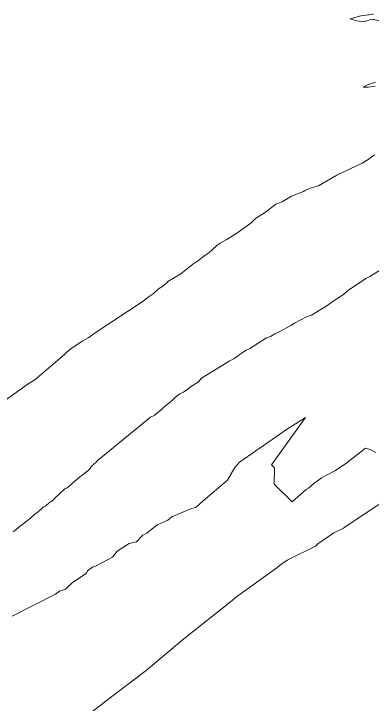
# Model space of a CAD drawing. Header units: metres. Extents: x 808187 to 810032, y 9155685 to 9157080.
# Drawn here: x 808555.9 to 808641.2, y 9156515.9 to 9156680.3 of the extents above; entities that cross this region are included whole.
import ezdxf

# ---------------------------------------------------------------- set-up
doc = ezdxf.new("R2010")
doc.units = ezdxf.units.M
doc.layers.add('C-TOPO-MAJR', color=9, linetype='Continuous')

msp = doc.modelspace()

# ---------------------------------------------------------------- linework, layer by layer
at = {"layer": 'C-TOPO-MAJR', "color": 9, "linetype": 'Continuous', "lineweight": 5}
for points, elevation in [([(808646.01, 9156678.06), (808641.16, 9156679), (808639.29, 9156678.32), (808637.58, 9156678.54), (808636.01, 9156679.09), (808638.52, 9156679.76), (808641.11, 9156680.07), (808641.58, 9156680.25)], 2830), ([(808641.94, 9156663.03), (808640.27, 9156662.82), (808639.13, 9156662.77), (808640.16, 9156663.34), (808642.04, 9156663.99)], 2830), ([(808553.99, 9156588.25), (808559.38, 9156592.16), (808560.98, 9156593.08), (808568.01, 9156599.14), (808568.37, 9156599.51), (808569.84, 9156600.74), (808572.34, 9156602.38), (808573.82, 9156603.16), (808575.29, 9156604.31), (808586.7, 9156611.81), (808588.16, 9156612.98), (808589.12, 9156613.6), (808590.37, 9156614.74), (808591.16, 9156615.25), (808592.32, 9156616.12), (808592.6, 9156616.54), (808595.72, 9156618.36), (808598.88, 9156620.84), (808599.69, 9156621.36), (808601.52, 9156622.77), (808602.37, 9156623.32), (808604.19, 9156625.03), (808605.06, 9156625.62), (808606.63, 9156626.48), (808609.04, 9156628.03), (808612.33, 9156630.41), (808613.48, 9156631.5), (808615.85, 9156633), (808618.3, 9156634.92), (808619.8, 9156635.51), (808622.02, 9156636.84), (808624.94, 9156637.98), (808625.38, 9156638.28), (808626.81, 9156638.81), (808628.44, 9156639.28), (808632.84, 9156641.83), (808638.83, 9156644.69), (808640.31, 9156645.59), (808641.79, 9156646.66)], 2830), ([(808645.97, 9156621.07), (808640.66, 9156617.74), (808639.75, 9156617.24), (808635.6, 9156614.47), (808634.4, 9156613.38), (808631.49, 9156611.53), (808630.66, 9156610.89), (808626.78, 9156608.47), (808625.78, 9156608.14), (808622.73, 9156606.57), (808621.87, 9156606.01), (808618.97, 9156604.43), (808618.04, 9156604.04), (808617.01, 9156603.44), (808616.07, 9156603.06), (808612.11, 9156600.59), (808611.24, 9156600.17), (808610.13, 9156599.45), (808609.33, 9156598.78), (808608.25, 9156598.06), (808607.35, 9156597.63), (808600.59, 9156593.46), (808599.94, 9156592.62), (808598.02, 9156591.41), (808597.37, 9156590.91), (808596.32, 9156590.19), (808595.49, 9156589.76), (808594.44, 9156588.95), (808593.72, 9156588.26), (808591.62, 9156586.62), (808591.03, 9156585.99), (808589.35, 9156584.59), (808588.52, 9156584.23), (808577.05, 9156574.84), (808575.97, 9156573.95), (808575.58, 9156573.51), (808574.47, 9156572.56), (808574.05, 9156571.91), (808573.54, 9156571.41), (808573.24, 9156571.22), (808572.15, 9156570.28), (808571.67, 9156570.02), (808569.95, 9156568.49), (808569.65, 9156568.28), (808568.63, 9156567.37), (808568.12, 9156567.16), (808565.68, 9156564.9), (808565.38, 9156564.55), (808564.88, 9156564.13), (808564.53, 9156563.98), (808563.47, 9156563.04), (808563.04, 9156562.87), (808562.73, 9156562.56), (808561.63, 9156561.58), (808561.05, 9156561.2), (808559.91, 9156560.19), (808558.06, 9156558.74), (808557.78, 9156558.46), (808557.48, 9156558.26), (808556.03, 9156557.06), (808555.7, 9156556.89)], 2840), ([(808642.1, 9156575.81), (808640.96, 9156576.45), (808639.65, 9156576.81), (808634.92, 9156573.1), (808632.39, 9156571.46), (808629.21, 9156569.75), (808628.18, 9156568.93), (808627.41, 9156568.47), (808626.11, 9156567.34), (808625.57, 9156566.95), (808622.17, 9156564.02), (808617.93, 9156568.27), (808618.02, 9156572.17), (808617.3, 9156572.87), (808625.35, 9156584.13), (808621.5, 9156581.66), (808621.33, 9156581.56), (808609.68, 9156573.49), (808608.59, 9156572.26), (808606.78, 9156569.18), (808600.98, 9156564.31), (808599.39, 9156562.76), (808597.85, 9156562.31), (808593.53, 9156560.47), (808592.58, 9156559.67), (808590.05, 9156558.58), (808587.65, 9156556.55), (808586.63, 9156556.09), (808585.12, 9156554.51), (808583.44, 9156554.16), (808580.56, 9156552.32), (808579.46, 9156550.91), (808575.36, 9156548.71), (808574.7, 9156548.52), (808573.49, 9156547.6), (808573.23, 9156547.09), (808569.8, 9156544.76), (808568.26, 9156543.25), (808566.86, 9156542.77), (808565.86, 9156542.07), (808555.54, 9156536.83)], 2850), ([(808645.31, 9156565.06), (808634.72, 9156558.05), (808634.39, 9156557.75), (808632.1, 9156556.68), (808628.33, 9156554.02), (808627.74, 9156553.52), (808620.98, 9156550.17), (808619.19, 9156548.86), (808618.59, 9156548.34), (808608.75, 9156541.29), (808607.92, 9156540.56), (808596.39, 9156531.45), (808587.48, 9156523.91), (808577.91, 9156516.67), (808566.93, 9156508)], 2860)]:
    msp.add_lwpolyline(points, dxfattribs=dict(at, elevation=elevation))

doc.saveas('drawing.dxf')
